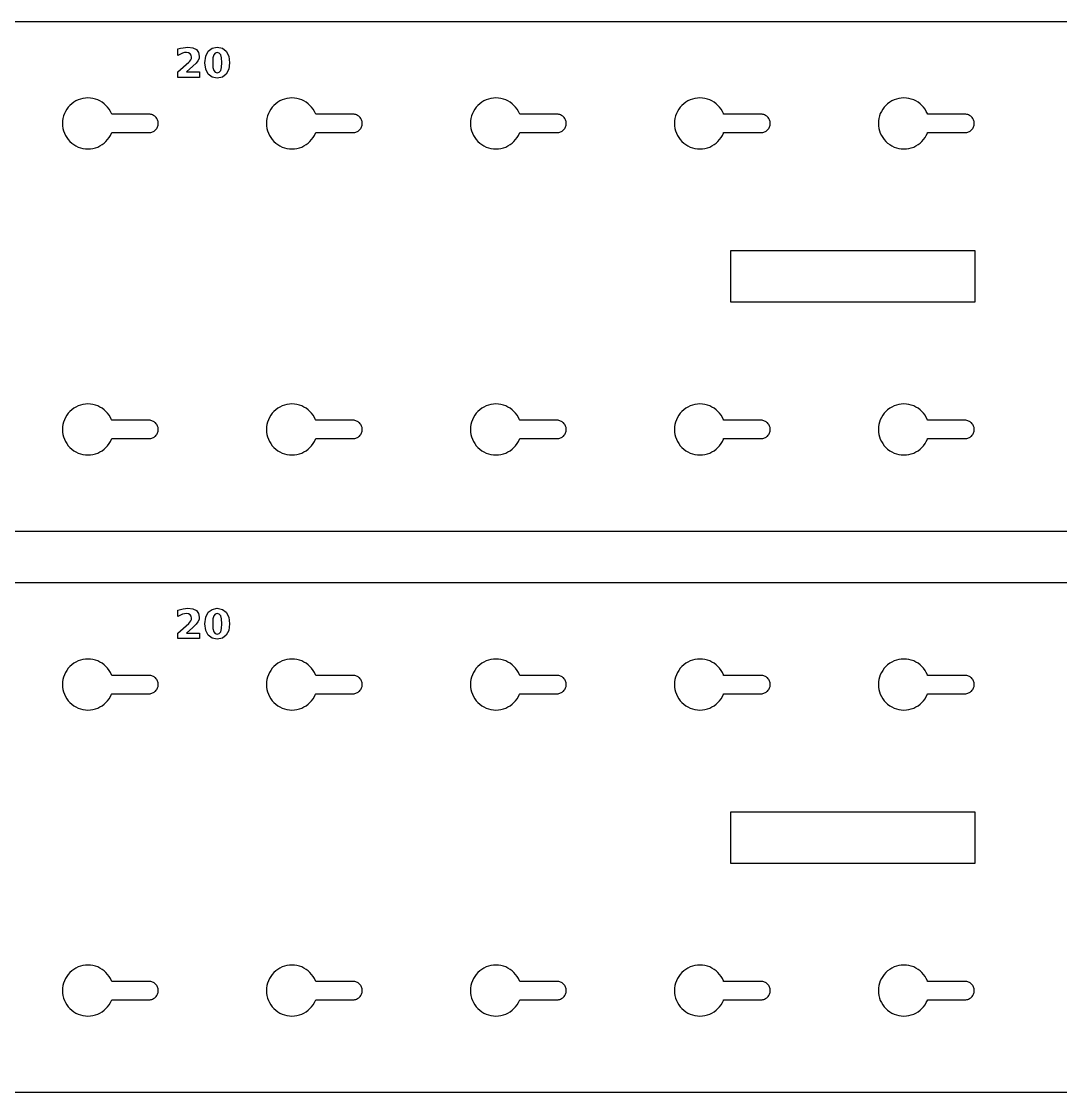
# Model space of a CAD drawing. Header units: millimetres. Extents: x 12 to 806, y 12 to 448.
# Drawn here: x 211 to 312.9, y 12.5 to 117.5 of the extents above; entities that cross this region are included whole.
import ezdxf

# ---------------------------------------------------------------- set-up
doc = ezdxf.new("R2010")
doc.units = ezdxf.units.MM
doc.layers.add('CUT', color=1, linetype='Continuous')
doc.layers.add('ENGRAVE', color=5, linetype='Continuous')

msp = doc.modelspace()

# ---------------------------------------------------------------- linework, layer by layer
at = {"layer": 'CUT', "color": 1}
for points in [[(12.5, 112.5), (17.5, 112.5), (17.5, 117.5), (757.5, 117.5), (757.5, 112.5), (762.5, 112.5), (762.5, 72.5), (757.5, 72.5), (757.5, 67.5), (17.5, 67.5), (17.5, 72.5), (12.5, 72.5)], [(219.09, 105.57), (219.27, 105.73), (219.43, 105.91), (219.58, 106.11), (219.7, 106.32), (219.81, 106.54), (219.83, 106.6), (223.5, 106.6), (223.59, 106.6), (223.68, 106.62), (223.76, 106.64), (223.84, 106.67), (223.92, 106.71), (224, 106.75), (224.07, 106.8), (224.14, 106.86), (224.2, 106.93), (224.25, 107), (224.29, 107.08), (224.33, 107.16), (224.36, 107.24), (224.38, 107.32), (224.4, 107.41), (224.4, 107.5), (224.4, 107.59), (224.38, 107.68), (224.36, 107.76), (224.33, 107.84), (224.29, 107.92), (224.25, 108), (224.2, 108.07), (224.14, 108.14), (224.07, 108.2), (224, 108.25), (223.92, 108.29), (223.84, 108.33), (223.76, 108.36), (223.68, 108.38), (223.59, 108.4), (223.5, 108.4), (219.83, 108.4), (219.81, 108.46), (219.7, 108.68), (219.58, 108.89), (219.43, 109.09), (219.27, 109.27), (219.09, 109.43), (218.89, 109.58), (218.68, 109.7), (218.46, 109.81), (218.23, 109.89), (217.99, 109.95), (217.75, 109.99), (217.5, 110), (217.25, 109.99), (217.01, 109.95), (216.77, 109.89), (216.54, 109.81), (216.32, 109.7), (216.11, 109.58), (215.91, 109.43), (215.73, 109.27), (215.57, 109.09), (215.42, 108.89), (215.3, 108.68), (215.19, 108.46), (215.11, 108.23), (215.05, 107.99), (215.01, 107.75), (215, 107.5), (215.01, 107.25), (215.05, 107.01), (215.11, 106.77), (215.19, 106.54), (215.3, 106.32), (215.42, 106.11), (215.57, 105.91), (215.73, 105.73), (215.91, 105.57), (216.11, 105.42), (216.32, 105.3), (216.54, 105.19), (216.77, 105.11), (217.01, 105.05), (217.25, 105.01), (217.5, 105), (217.75, 105.01), (217.99, 105.05), (218.23, 105.11), (218.46, 105.19), (218.68, 105.3), (218.89, 105.42)], [(238.89, 105.42), (239.09, 105.57), (239.27, 105.73), (239.43, 105.91), (239.58, 106.11), (239.7, 106.32), (239.81, 106.54), (239.83, 106.6), (243.5, 106.6), (243.59, 106.6), (243.68, 106.62), (243.76, 106.64), (243.84, 106.67), (243.92, 106.71), (244, 106.75), (244.07, 106.8), (244.14, 106.86), (244.2, 106.93), (244.25, 107), (244.29, 107.08), (244.33, 107.16), (244.36, 107.24), (244.38, 107.32), (244.4, 107.41), (244.4, 107.5), (244.4, 107.59), (244.38, 107.68), (244.36, 107.76), (244.33, 107.84), (244.29, 107.92), (244.25, 108), (244.2, 108.07), (244.14, 108.14), (244.07, 108.2), (244, 108.25), (243.92, 108.29), (243.84, 108.33), (243.76, 108.36), (243.68, 108.38), (243.59, 108.4), (243.5, 108.4), (239.83, 108.4), (239.81, 108.46), (239.7, 108.68), (239.58, 108.89), (239.43, 109.09), (239.27, 109.27), (239.09, 109.43), (238.89, 109.58), (238.68, 109.7), (238.46, 109.81), (238.23, 109.89), (237.99, 109.95), (237.75, 109.99), (237.5, 110), (237.25, 109.99), (237.01, 109.95), (236.77, 109.89), (236.54, 109.81), (236.32, 109.7), (236.11, 109.58), (235.91, 109.43), (235.73, 109.27), (235.57, 109.09), (235.42, 108.89), (235.3, 108.68), (235.19, 108.46), (235.11, 108.23), (235.05, 107.99), (235.01, 107.75), (235, 107.5), (235.01, 107.25), (235.05, 107.01), (235.11, 106.77), (235.19, 106.54), (235.3, 106.32), (235.42, 106.11), (235.57, 105.91), (235.73, 105.73), (235.91, 105.57), (236.11, 105.42), (236.32, 105.3), (236.54, 105.19), (236.77, 105.11), (237.01, 105.05), (237.25, 105.01), (237.5, 105), (237.75, 105.01), (237.99, 105.05), (238.23, 105.11), (238.46, 105.19), (238.68, 105.3)], [(259.09, 105.57), (259.27, 105.73), (259.43, 105.91), (259.58, 106.11), (259.7, 106.32), (259.81, 106.54), (259.83, 106.6), (263.5, 106.6), (263.59, 106.6), (263.68, 106.62), (263.76, 106.64), (263.84, 106.67), (263.92, 106.71), (264, 106.75), (264.07, 106.8), (264.14, 106.86), (264.2, 106.93), (264.25, 107), (264.29, 107.08), (264.33, 107.16), (264.36, 107.24), (264.38, 107.32), (264.4, 107.41), (264.4, 107.5), (264.4, 107.59), (264.38, 107.68), (264.36, 107.76), (264.33, 107.84), (264.29, 107.92), (264.25, 108), (264.2, 108.07), (264.14, 108.14), (264.07, 108.2), (264, 108.25), (263.92, 108.29), (263.84, 108.33), (263.76, 108.36), (263.68, 108.38), (263.59, 108.4), (263.5, 108.4), (259.83, 108.4), (259.81, 108.46), (259.7, 108.68), (259.58, 108.89), (259.43, 109.09), (259.27, 109.27), (259.09, 109.43), (258.89, 109.58), (258.68, 109.7), (258.46, 109.81), (258.23, 109.89), (257.99, 109.95), (257.75, 109.99), (257.5, 110), (257.25, 109.99), (257.01, 109.95), (256.77, 109.89), (256.54, 109.81), (256.32, 109.7), (256.11, 109.58), (255.91, 109.43), (255.73, 109.27), (255.57, 109.09), (255.42, 108.89), (255.3, 108.68), (255.19, 108.46), (255.11, 108.23), (255.05, 107.99), (255.01, 107.75), (255, 107.5), (255.01, 107.25), (255.05, 107.01), (255.11, 106.77), (255.19, 106.54), (255.3, 106.32), (255.42, 106.11), (255.57, 105.91), (255.73, 105.73), (255.91, 105.57), (256.11, 105.42), (256.32, 105.3), (256.54, 105.19), (256.77, 105.11), (257.01, 105.05), (257.25, 105.01), (257.5, 105), (257.75, 105.01), (257.99, 105.05), (258.23, 105.11), (258.46, 105.19), (258.68, 105.3), (258.89, 105.42)], [(279.09, 105.57), (279.27, 105.73), (279.43, 105.91), (279.58, 106.11), (279.7, 106.32), (279.81, 106.54), (279.83, 106.6), (283.5, 106.6), (283.59, 106.6), (283.68, 106.62), (283.76, 106.64), (283.84, 106.67), (283.92, 106.71), (284, 106.75), (284.07, 106.8), (284.14, 106.86), (284.2, 106.93), (284.25, 107), (284.29, 107.08), (284.33, 107.16), (284.36, 107.24), (284.38, 107.32), (284.4, 107.41), (284.4, 107.5), (284.4, 107.59), (284.38, 107.68), (284.36, 107.76), (284.33, 107.84), (284.29, 107.92), (284.25, 108), (284.2, 108.07), (284.14, 108.14), (284.07, 108.2), (284, 108.25), (283.92, 108.29), (283.84, 108.33), (283.76, 108.36), (283.68, 108.38), (283.59, 108.4), (283.5, 108.4), (279.83, 108.4), (279.81, 108.46), (279.7, 108.68), (279.58, 108.89), (279.43, 109.09), (279.27, 109.27), (279.09, 109.43), (278.89, 109.58), (278.68, 109.7), (278.46, 109.81), (278.23, 109.89), (277.99, 109.95), (277.75, 109.99), (277.5, 110), (277.25, 109.99), (277.01, 109.95), (276.77, 109.89), (276.54, 109.81), (276.32, 109.7), (276.11, 109.58), (275.91, 109.43), (275.73, 109.27), (275.57, 109.09), (275.42, 108.89), (275.3, 108.68), (275.19, 108.46), (275.11, 108.23), (275.05, 107.99), (275.01, 107.75), (275, 107.5), (275.01, 107.25), (275.05, 107.01), (275.11, 106.77), (275.19, 106.54), (275.3, 106.32), (275.42, 106.11), (275.57, 105.91), (275.73, 105.73), (275.91, 105.57), (276.11, 105.42), (276.32, 105.3), (276.54, 105.19), (276.77, 105.11), (277.01, 105.05), (277.25, 105.01), (277.5, 105), (277.75, 105.01), (277.99, 105.05), (278.23, 105.11), (278.46, 105.19), (278.68, 105.3), (278.89, 105.42)], [(298.89, 105.42), (299.09, 105.57), (299.27, 105.73), (299.43, 105.91), (299.58, 106.11), (299.7, 106.32), (299.81, 106.54), (299.83, 106.6), (303.5, 106.6), (303.59, 106.6), (303.68, 106.62), (303.76, 106.64), (303.84, 106.67), (303.92, 106.71), (304, 106.75), (304.07, 106.8), (304.14, 106.86), (304.2, 106.93), (304.25, 107), (304.29, 107.08), (304.33, 107.16), (304.36, 107.24), (304.38, 107.32), (304.4, 107.41), (304.4, 107.5), (304.4, 107.59), (304.38, 107.68), (304.36, 107.76), (304.33, 107.84), (304.29, 107.92), (304.25, 108), (304.2, 108.07), (304.14, 108.14), (304.07, 108.2), (304, 108.25), (303.92, 108.29), (303.84, 108.33), (303.76, 108.36), (303.68, 108.38), (303.59, 108.4), (303.5, 108.4), (299.83, 108.4), (299.81, 108.46), (299.7, 108.68), (299.58, 108.89), (299.43, 109.09), (299.27, 109.27), (299.09, 109.43), (298.89, 109.58), (298.68, 109.7), (298.46, 109.81), (298.23, 109.89), (297.99, 109.95), (297.75, 109.99), (297.5, 110), (297.25, 109.99), (297.01, 109.95), (296.77, 109.89), (296.54, 109.81), (296.32, 109.7), (296.11, 109.58), (295.91, 109.43), (295.73, 109.27), (295.57, 109.09), (295.42, 108.89), (295.3, 108.68), (295.19, 108.46), (295.11, 108.23), (295.05, 107.99), (295.01, 107.75), (295, 107.5), (295.01, 107.25), (295.05, 107.01), (295.11, 106.77), (295.19, 106.54), (295.3, 106.32), (295.42, 106.11), (295.57, 105.91), (295.73, 105.73), (295.91, 105.57), (296.11, 105.42), (296.32, 105.3), (296.54, 105.19), (296.77, 105.11), (297.01, 105.05), (297.25, 105.01), (297.5, 105), (297.75, 105.01), (297.99, 105.05), (298.23, 105.11), (298.46, 105.19), (298.68, 105.3)], [(280.5, 90), (304.5, 90), (304.5, 95), (280.5, 95)], [(219.09, 75.57), (219.27, 75.73), (219.43, 75.91), (219.58, 76.11), (219.7, 76.32), (219.81, 76.54), (219.83, 76.6), (223.5, 76.6), (223.59, 76.6), (223.68, 76.62), (223.76, 76.64), (223.84, 76.67), (223.92, 76.71), (224, 76.75), (224.07, 76.8), (224.14, 76.86), (224.2, 76.93), (224.25, 77), (224.29, 77.08), (224.33, 77.16), (224.36, 77.24), (224.38, 77.32), (224.4, 77.41), (224.4, 77.5), (224.4, 77.59), (224.38, 77.68), (224.36, 77.76), (224.33, 77.84), (224.29, 77.92), (224.25, 78), (224.2, 78.07), (224.14, 78.14), (224.07, 78.2), (224, 78.25), (223.92, 78.29), (223.84, 78.33), (223.76, 78.36), (223.68, 78.38), (223.59, 78.4), (223.5, 78.4), (219.83, 78.4), (219.81, 78.46), (219.7, 78.68), (219.58, 78.89), (219.43, 79.09), (219.27, 79.27), (219.09, 79.43), (218.89, 79.58), (218.68, 79.7), (218.46, 79.81), (218.23, 79.89), (217.99, 79.95), (217.75, 79.99), (217.5, 80), (217.25, 79.99), (217.01, 79.95), (216.77, 79.89), (216.54, 79.81), (216.32, 79.7), (216.11, 79.58), (215.91, 79.43), (215.73, 79.27), (215.57, 79.09), (215.42, 78.89), (215.3, 78.68), (215.19, 78.46), (215.11, 78.23), (215.05, 77.99), (215.01, 77.75), (215, 77.5), (215.01, 77.25), (215.05, 77.01), (215.11, 76.77), (215.19, 76.54), (215.3, 76.32), (215.42, 76.11), (215.57, 75.91), (215.73, 75.73), (215.91, 75.57), (216.11, 75.42), (216.32, 75.3), (216.54, 75.19), (216.77, 75.11), (217.01, 75.05), (217.25, 75.01), (217.5, 75), (217.75, 75.01), (217.99, 75.05), (218.23, 75.11), (218.46, 75.19), (218.68, 75.3), (218.89, 75.42)], [(239.09, 75.57), (239.27, 75.73), (239.43, 75.91), (239.58, 76.11), (239.7, 76.32), (239.81, 76.54), (239.83, 76.6), (243.5, 76.6), (243.59, 76.6), (243.68, 76.62), (243.76, 76.64), (243.84, 76.67), (243.92, 76.71), (244, 76.75), (244.07, 76.8), (244.14, 76.86), (244.2, 76.93), (244.25, 77), (244.29, 77.08), (244.33, 77.16), (244.36, 77.24), (244.38, 77.32), (244.4, 77.41), (244.4, 77.5), (244.4, 77.59), (244.38, 77.68), (244.36, 77.76), (244.33, 77.84), (244.29, 77.92), (244.25, 78), (244.2, 78.07), (244.14, 78.14), (244.07, 78.2), (244, 78.25), (243.92, 78.29), (243.84, 78.33), (243.76, 78.36), (243.68, 78.38), (243.59, 78.4), (243.5, 78.4), (239.83, 78.4), (239.81, 78.46), (239.7, 78.68), (239.58, 78.89), (239.43, 79.09), (239.27, 79.27), (239.09, 79.43), (238.89, 79.58), (238.68, 79.7), (238.46, 79.81), (238.23, 79.89), (237.99, 79.95), (237.75, 79.99), (237.5, 80), (237.25, 79.99), (237.01, 79.95), (236.77, 79.89), (236.54, 79.81), (236.32, 79.7), (236.11, 79.58), (235.91, 79.43), (235.73, 79.27), (235.57, 79.09), (235.42, 78.89), (235.3, 78.68), (235.19, 78.46), (235.11, 78.23), (235.05, 77.99), (235.01, 77.75), (235, 77.5), (235.01, 77.25), (235.05, 77.01), (235.11, 76.77), (235.19, 76.54), (235.3, 76.32), (235.42, 76.11), (235.57, 75.91), (235.73, 75.73), (235.91, 75.57), (236.11, 75.42), (236.32, 75.3), (236.54, 75.19), (236.77, 75.11), (237.01, 75.05), (237.25, 75.01), (237.5, 75), (237.75, 75.01), (237.99, 75.05), (238.23, 75.11), (238.46, 75.19), (238.68, 75.3), (238.89, 75.42)], [(259.09, 75.57), (259.27, 75.73), (259.43, 75.91), (259.58, 76.11), (259.7, 76.32), (259.81, 76.54), (259.83, 76.6), (263.5, 76.6), (263.59, 76.6), (263.68, 76.62), (263.76, 76.64), (263.84, 76.67), (263.92, 76.71), (264, 76.75), (264.07, 76.8), (264.14, 76.86), (264.2, 76.93), (264.25, 77), (264.29, 77.08), (264.33, 77.16), (264.36, 77.24), (264.38, 77.32), (264.4, 77.41), (264.4, 77.5), (264.4, 77.59), (264.38, 77.68), (264.36, 77.76), (264.33, 77.84), (264.29, 77.92), (264.25, 78), (264.2, 78.07), (264.14, 78.14), (264.07, 78.2), (264, 78.25), (263.92, 78.29), (263.84, 78.33), (263.76, 78.36), (263.68, 78.38), (263.59, 78.4), (263.5, 78.4), (259.83, 78.4), (259.81, 78.46), (259.7, 78.68), (259.58, 78.89), (259.43, 79.09), (259.27, 79.27), (259.09, 79.43), (258.89, 79.58), (258.68, 79.7), (258.46, 79.81), (258.23, 79.89), (257.99, 79.95), (257.75, 79.99), (257.5, 80), (257.25, 79.99), (257.01, 79.95), (256.77, 79.89), (256.54, 79.81), (256.32, 79.7), (256.11, 79.58), (255.91, 79.43), (255.73, 79.27), (255.57, 79.09), (255.42, 78.89), (255.3, 78.68), (255.19, 78.46), (255.11, 78.23), (255.05, 77.99), (255.01, 77.75), (255, 77.5), (255.01, 77.25), (255.05, 77.01), (255.11, 76.77), (255.19, 76.54), (255.3, 76.32), (255.42, 76.11), (255.57, 75.91), (255.73, 75.73), (255.91, 75.57), (256.11, 75.42), (256.32, 75.3), (256.54, 75.19), (256.77, 75.11), (257.01, 75.05), (257.25, 75.01), (257.5, 75), (257.75, 75.01), (257.99, 75.05), (258.23, 75.11), (258.46, 75.19), (258.68, 75.3), (258.89, 75.42)], [(278.89, 75.42), (279.09, 75.57), (279.27, 75.73), (279.43, 75.91), (279.58, 76.11), (279.7, 76.32), (279.81, 76.54), (279.83, 76.6), (283.5, 76.6), (283.59, 76.6), (283.68, 76.62), (283.76, 76.64), (283.84, 76.67), (283.92, 76.71), (284, 76.75), (284.07, 76.8), (284.14, 76.86), (284.2, 76.93), (284.25, 77), (284.29, 77.08), (284.33, 77.16), (284.36, 77.24), (284.38, 77.32), (284.4, 77.41), (284.4, 77.5), (284.4, 77.59), (284.38, 77.68), (284.36, 77.76), (284.33, 77.84), (284.29, 77.92), (284.25, 78), (284.2, 78.07), (284.14, 78.14), (284.07, 78.2), (284, 78.25), (283.92, 78.29), (283.84, 78.33), (283.76, 78.36), (283.68, 78.38), (283.59, 78.4), (283.5, 78.4), (279.83, 78.4), (279.81, 78.46), (279.7, 78.68), (279.58, 78.89), (279.43, 79.09), (279.27, 79.27), (279.09, 79.43), (278.89, 79.58), (278.68, 79.7), (278.46, 79.81), (278.23, 79.89), (277.99, 79.95), (277.75, 79.99), (277.5, 80), (277.25, 79.99), (277.01, 79.95), (276.77, 79.89), (276.54, 79.81), (276.32, 79.7), (276.11, 79.58), (275.91, 79.43), (275.73, 79.27), (275.57, 79.09), (275.42, 78.89), (275.3, 78.68), (275.19, 78.46), (275.11, 78.23), (275.05, 77.99), (275.01, 77.75), (275, 77.5), (275.01, 77.25), (275.05, 77.01), (275.11, 76.77), (275.19, 76.54), (275.3, 76.32), (275.42, 76.11), (275.57, 75.91), (275.73, 75.73), (275.91, 75.57), (276.11, 75.42), (276.32, 75.3), (276.54, 75.19), (276.77, 75.11), (277.01, 75.05), (277.25, 75.01), (277.5, 75), (277.75, 75.01), (277.99, 75.05), (278.23, 75.11), (278.46, 75.19), (278.68, 75.3)], [(299.09, 75.57), (299.27, 75.73), (299.43, 75.91), (299.58, 76.11), (299.7, 76.32), (299.81, 76.54), (299.83, 76.6), (303.5, 76.6), (303.59, 76.6), (303.68, 76.62), (303.76, 76.64), (303.84, 76.67), (303.92, 76.71), (304, 76.75), (304.07, 76.8), (304.14, 76.86), (304.2, 76.93), (304.25, 77), (304.29, 77.08), (304.33, 77.16), (304.36, 77.24), (304.38, 77.32), (304.4, 77.41), (304.4, 77.5), (304.4, 77.59), (304.38, 77.68), (304.36, 77.76), (304.33, 77.84), (304.29, 77.92), (304.25, 78), (304.2, 78.07), (304.14, 78.14), (304.07, 78.2), (304, 78.25), (303.92, 78.29), (303.84, 78.33), (303.76, 78.36), (303.68, 78.38), (303.59, 78.4), (303.5, 78.4), (299.83, 78.4), (299.81, 78.46), (299.7, 78.68), (299.58, 78.89), (299.43, 79.09), (299.27, 79.27), (299.09, 79.43), (298.89, 79.58), (298.68, 79.7), (298.46, 79.81), (298.23, 79.89), (297.99, 79.95), (297.75, 79.99), (297.5, 80), (297.25, 79.99), (297.01, 79.95), (296.77, 79.89), (296.54, 79.81), (296.32, 79.7), (296.11, 79.58), (295.91, 79.43), (295.73, 79.27), (295.57, 79.09), (295.42, 78.89), (295.3, 78.68), (295.19, 78.46), (295.11, 78.23), (295.05, 77.99), (295.01, 77.75), (295, 77.5), (295.01, 77.25), (295.05, 77.01), (295.11, 76.77), (295.19, 76.54), (295.3, 76.32), (295.42, 76.11), (295.57, 75.91), (295.73, 75.73), (295.91, 75.57), (296.11, 75.42), (296.32, 75.3), (296.54, 75.19), (296.77, 75.11), (297.01, 75.05), (297.25, 75.01), (297.5, 75), (297.75, 75.01), (297.99, 75.05), (298.23, 75.11), (298.46, 75.19), (298.68, 75.3), (298.89, 75.42)], [(12.5, 57.5), (17.5, 57.5), (17.5, 62.5), (757.5, 62.5), (757.5, 57.5), (762.5, 57.5), (762.5, 17.5), (757.5, 17.5), (757.5, 12.5), (17.5, 12.5), (17.5, 17.5), (12.5, 17.5)], [(219.09, 50.57), (219.27, 50.73), (219.43, 50.91), (219.58, 51.11), (219.7, 51.32), (219.81, 51.54), (219.83, 51.6), (223.5, 51.6), (223.59, 51.6), (223.68, 51.62), (223.76, 51.64), (223.84, 51.67), (223.92, 51.71), (224, 51.75), (224.07, 51.8), (224.14, 51.86), (224.2, 51.93), (224.25, 52), (224.29, 52.08), (224.33, 52.16), (224.36, 52.24), (224.38, 52.32), (224.4, 52.41), (224.4, 52.5), (224.4, 52.59), (224.38, 52.68), (224.36, 52.76), (224.33, 52.84), (224.29, 52.92), (224.25, 53), (224.2, 53.07), (224.14, 53.14), (224.07, 53.2), (224, 53.25), (223.92, 53.29), (223.84, 53.33), (223.76, 53.36), (223.68, 53.38), (223.59, 53.4), (223.5, 53.4), (219.83, 53.4), (219.81, 53.46), (219.7, 53.68), (219.58, 53.89), (219.43, 54.09), (219.27, 54.27), (219.09, 54.43), (218.89, 54.58), (218.68, 54.7), (218.46, 54.81), (218.23, 54.89), (217.99, 54.95), (217.75, 54.99), (217.5, 55), (217.25, 54.99), (217.01, 54.95), (216.77, 54.89), (216.54, 54.81), (216.32, 54.7), (216.11, 54.58), (215.91, 54.43), (215.73, 54.27), (215.57, 54.09), (215.42, 53.89), (215.3, 53.68), (215.19, 53.46), (215.11, 53.23), (215.05, 52.99), (215.01, 52.75), (215, 52.5), (215.01, 52.25), (215.05, 52.01), (215.11, 51.77), (215.19, 51.54), (215.3, 51.32), (215.42, 51.11), (215.57, 50.91), (215.73, 50.73), (215.91, 50.57), (216.11, 50.42), (216.32, 50.3), (216.54, 50.19), (216.77, 50.11), (217.01, 50.05), (217.25, 50.01), (217.5, 50), (217.75, 50.01), (217.99, 50.05), (218.23, 50.11), (218.46, 50.19), (218.68, 50.3), (218.89, 50.42)], [(238.89, 50.42), (239.09, 50.57), (239.27, 50.73), (239.43, 50.91), (239.58, 51.11), (239.7, 51.32), (239.81, 51.54), (239.83, 51.6), (243.5, 51.6), (243.59, 51.6), (243.68, 51.62), (243.76, 51.64), (243.84, 51.67), (243.92, 51.71), (244, 51.75), (244.07, 51.8), (244.14, 51.86), (244.2, 51.93), (244.25, 52), (244.29, 52.08), (244.33, 52.16), (244.36, 52.24), (244.38, 52.32), (244.4, 52.41), (244.4, 52.5), (244.4, 52.59), (244.38, 52.68), (244.36, 52.76), (244.33, 52.84), (244.29, 52.92), (244.25, 53), (244.2, 53.07), (244.14, 53.14), (244.07, 53.2), (244, 53.25), (243.92, 53.29), (243.84, 53.33), (243.76, 53.36), (243.68, 53.38), (243.59, 53.4), (243.5, 53.4), (239.83, 53.4), (239.81, 53.46), (239.7, 53.68), (239.58, 53.89), (239.43, 54.09), (239.27, 54.27), (239.09, 54.43), (238.89, 54.58), (238.68, 54.7), (238.46, 54.81), (238.23, 54.89), (237.99, 54.95), (237.75, 54.99), (237.5, 55), (237.25, 54.99), (237.01, 54.95), (236.77, 54.89), (236.54, 54.81), (236.32, 54.7), (236.11, 54.58), (235.91, 54.43), (235.73, 54.27), (235.57, 54.09), (235.42, 53.89), (235.3, 53.68), (235.19, 53.46), (235.11, 53.23), (235.05, 52.99), (235.01, 52.75), (235, 52.5), (235.01, 52.25), (235.05, 52.01), (235.11, 51.77), (235.19, 51.54), (235.3, 51.32), (235.42, 51.11), (235.57, 50.91), (235.73, 50.73), (235.91, 50.57), (236.11, 50.42), (236.32, 50.3), (236.54, 50.19), (236.77, 50.11), (237.01, 50.05), (237.25, 50.01), (237.5, 50), (237.75, 50.01), (237.99, 50.05), (238.23, 50.11), (238.46, 50.19), (238.68, 50.3)], [(259.09, 50.57), (259.27, 50.73), (259.43, 50.91), (259.58, 51.11), (259.7, 51.32), (259.81, 51.54), (259.83, 51.6), (263.5, 51.6), (263.59, 51.6), (263.68, 51.62), (263.76, 51.64), (263.84, 51.67), (263.92, 51.71), (264, 51.75), (264.07, 51.8), (264.14, 51.86), (264.2, 51.93), (264.25, 52), (264.29, 52.08), (264.33, 52.16), (264.36, 52.24), (264.38, 52.32), (264.4, 52.41), (264.4, 52.5), (264.4, 52.59), (264.38, 52.68), (264.36, 52.76), (264.33, 52.84), (264.29, 52.92), (264.25, 53), (264.2, 53.07), (264.14, 53.14), (264.07, 53.2), (264, 53.25), (263.92, 53.29), (263.84, 53.33), (263.76, 53.36), (263.68, 53.38), (263.59, 53.4), (263.5, 53.4), (259.83, 53.4), (259.81, 53.46), (259.7, 53.68), (259.58, 53.89), (259.43, 54.09), (259.27, 54.27), (259.09, 54.43), (258.89, 54.58), (258.68, 54.7), (258.46, 54.81), (258.23, 54.89), (257.99, 54.95), (257.75, 54.99), (257.5, 55), (257.25, 54.99), (257.01, 54.95), (256.77, 54.89), (256.54, 54.81), (256.32, 54.7), (256.11, 54.58), (255.91, 54.43), (255.73, 54.27), (255.57, 54.09), (255.42, 53.89), (255.3, 53.68), (255.19, 53.46), (255.11, 53.23), (255.05, 52.99), (255.01, 52.75), (255, 52.5), (255.01, 52.25), (255.05, 52.01), (255.11, 51.77), (255.19, 51.54), (255.3, 51.32), (255.42, 51.11), (255.57, 50.91), (255.73, 50.73), (255.91, 50.57), (256.11, 50.42), (256.32, 50.3), (256.54, 50.19), (256.77, 50.11), (257.01, 50.05), (257.25, 50.01), (257.5, 50), (257.75, 50.01), (257.99, 50.05), (258.23, 50.11), (258.46, 50.19), (258.68, 50.3), (258.89, 50.42)], [(279.09, 50.57), (279.27, 50.73), (279.43, 50.91), (279.58, 51.11), (279.7, 51.32), (279.81, 51.54), (279.83, 51.6), (283.5, 51.6), (283.59, 51.6), (283.68, 51.62), (283.76, 51.64), (283.84, 51.67), (283.92, 51.71), (284, 51.75), (284.07, 51.8), (284.14, 51.86), (284.2, 51.93), (284.25, 52), (284.29, 52.08), (284.33, 52.16), (284.36, 52.24), (284.38, 52.32), (284.4, 52.41), (284.4, 52.5), (284.4, 52.59), (284.38, 52.68), (284.36, 52.76), (284.33, 52.84), (284.29, 52.92), (284.25, 53), (284.2, 53.07), (284.14, 53.14), (284.07, 53.2), (284, 53.25), (283.92, 53.29), (283.84, 53.33), (283.76, 53.36), (283.68, 53.38), (283.59, 53.4), (283.5, 53.4), (279.83, 53.4), (279.81, 53.46), (279.7, 53.68), (279.58, 53.89), (279.43, 54.09), (279.27, 54.27), (279.09, 54.43), (278.89, 54.58), (278.68, 54.7), (278.46, 54.81), (278.23, 54.89), (277.99, 54.95), (277.75, 54.99), (277.5, 55), (277.25, 54.99), (277.01, 54.95), (276.77, 54.89), (276.54, 54.81), (276.32, 54.7), (276.11, 54.58), (275.91, 54.43), (275.73, 54.27), (275.57, 54.09), (275.42, 53.89), (275.3, 53.68), (275.19, 53.46), (275.11, 53.23), (275.05, 52.99), (275.01, 52.75), (275, 52.5), (275.01, 52.25), (275.05, 52.01), (275.11, 51.77), (275.19, 51.54), (275.3, 51.32), (275.42, 51.11), (275.57, 50.91), (275.73, 50.73), (275.91, 50.57), (276.11, 50.42), (276.32, 50.3), (276.54, 50.19), (276.77, 50.11), (277.01, 50.05), (277.25, 50.01), (277.5, 50), (277.75, 50.01), (277.99, 50.05), (278.23, 50.11), (278.46, 50.19), (278.68, 50.3), (278.89, 50.42)], [(298.89, 50.42), (299.09, 50.57), (299.27, 50.73), (299.43, 50.91), (299.58, 51.11), (299.7, 51.32), (299.81, 51.54), (299.83, 51.6), (303.5, 51.6), (303.59, 51.6), (303.68, 51.62), (303.76, 51.64), (303.84, 51.67), (303.92, 51.71), (304, 51.75), (304.07, 51.8), (304.14, 51.86), (304.2, 51.93), (304.25, 52), (304.29, 52.08), (304.33, 52.16), (304.36, 52.24), (304.38, 52.32), (304.4, 52.41), (304.4, 52.5), (304.4, 52.59), (304.38, 52.68), (304.36, 52.76), (304.33, 52.84), (304.29, 52.92), (304.25, 53), (304.2, 53.07), (304.14, 53.14), (304.07, 53.2), (304, 53.25), (303.92, 53.29), (303.84, 53.33), (303.76, 53.36), (303.68, 53.38), (303.59, 53.4), (303.5, 53.4), (299.83, 53.4), (299.81, 53.46), (299.7, 53.68), (299.58, 53.89), (299.43, 54.09), (299.27, 54.27), (299.09, 54.43), (298.89, 54.58), (298.68, 54.7), (298.46, 54.81), (298.23, 54.89), (297.99, 54.95), (297.75, 54.99), (297.5, 55), (297.25, 54.99), (297.01, 54.95), (296.77, 54.89), (296.54, 54.81), (296.32, 54.7), (296.11, 54.58), (295.91, 54.43), (295.73, 54.27), (295.57, 54.09), (295.42, 53.89), (295.3, 53.68), (295.19, 53.46), (295.11, 53.23), (295.05, 52.99), (295.01, 52.75), (295, 52.5), (295.01, 52.25), (295.05, 52.01), (295.11, 51.77), (295.19, 51.54), (295.3, 51.32), (295.42, 51.11), (295.57, 50.91), (295.73, 50.73), (295.91, 50.57), (296.11, 50.42), (296.32, 50.3), (296.54, 50.19), (296.77, 50.11), (297.01, 50.05), (297.25, 50.01), (297.5, 50), (297.75, 50.01), (297.99, 50.05), (298.23, 50.11), (298.46, 50.19), (298.68, 50.3)], [(280.5, 35), (304.5, 35), (304.5, 40), (280.5, 40)], [(219.09, 20.57), (219.27, 20.73), (219.43, 20.91), (219.58, 21.11), (219.7, 21.32), (219.81, 21.54), (219.83, 21.6), (223.5, 21.6), (223.59, 21.6), (223.68, 21.62), (223.76, 21.64), (223.84, 21.67), (223.92, 21.71), (224, 21.75), (224.07, 21.8), (224.14, 21.86), (224.2, 21.93), (224.25, 22), (224.29, 22.08), (224.33, 22.16), (224.36, 22.24), (224.38, 22.32), (224.4, 22.41), (224.4, 22.5), (224.4, 22.59), (224.38, 22.68), (224.36, 22.76), (224.33, 22.84), (224.29, 22.92), (224.25, 23), (224.2, 23.07), (224.14, 23.14), (224.07, 23.2), (224, 23.25), (223.92, 23.29), (223.84, 23.33), (223.76, 23.36), (223.68, 23.38), (223.59, 23.4), (223.5, 23.4), (219.83, 23.4), (219.81, 23.46), (219.7, 23.68), (219.58, 23.89), (219.43, 24.09), (219.27, 24.27), (219.09, 24.43), (218.89, 24.58), (218.68, 24.7), (218.46, 24.81), (218.23, 24.89), (217.99, 24.95), (217.75, 24.99), (217.5, 25), (217.25, 24.99), (217.01, 24.95), (216.77, 24.89), (216.54, 24.81), (216.32, 24.7), (216.11, 24.58), (215.91, 24.43), (215.73, 24.27), (215.57, 24.09), (215.42, 23.89), (215.3, 23.68), (215.19, 23.46), (215.11, 23.23), (215.05, 22.99), (215.01, 22.75), (215, 22.5), (215.01, 22.25), (215.05, 22.01), (215.11, 21.77), (215.19, 21.54), (215.3, 21.32), (215.42, 21.11), (215.57, 20.91), (215.73, 20.73), (215.91, 20.57), (216.11, 20.42), (216.32, 20.3), (216.54, 20.19), (216.77, 20.11), (217.01, 20.05), (217.25, 20.01), (217.5, 20), (217.75, 20.01), (217.99, 20.05), (218.23, 20.11), (218.46, 20.19), (218.68, 20.3), (218.89, 20.42)], [(239.09, 20.57), (239.27, 20.73), (239.43, 20.91), (239.58, 21.11), (239.7, 21.32), (239.81, 21.54), (239.83, 21.6), (243.5, 21.6), (243.59, 21.6), (243.68, 21.62), (243.76, 21.64), (243.84, 21.67), (243.92, 21.71), (244, 21.75), (244.07, 21.8), (244.14, 21.86), (244.2, 21.93), (244.25, 22), (244.29, 22.08), (244.33, 22.16), (244.36, 22.24), (244.38, 22.32), (244.4, 22.41), (244.4, 22.5), (244.4, 22.59), (244.38, 22.68), (244.36, 22.76), (244.33, 22.84), (244.29, 22.92), (244.25, 23), (244.2, 23.07), (244.14, 23.14), (244.07, 23.2), (244, 23.25), (243.92, 23.29), (243.84, 23.33), (243.76, 23.36), (243.68, 23.38), (243.59, 23.4), (243.5, 23.4), (239.83, 23.4), (239.81, 23.46), (239.7, 23.68), (239.58, 23.89), (239.43, 24.09), (239.27, 24.27), (239.09, 24.43), (238.89, 24.58), (238.68, 24.7), (238.46, 24.81), (238.23, 24.89), (237.99, 24.95), (237.75, 24.99), (237.5, 25), (237.25, 24.99), (237.01, 24.95), (236.77, 24.89), (236.54, 24.81), (236.32, 24.7), (236.11, 24.58), (235.91, 24.43), (235.73, 24.27), (235.57, 24.09), (235.42, 23.89), (235.3, 23.68), (235.19, 23.46), (235.11, 23.23), (235.05, 22.99), (235.01, 22.75), (235, 22.5), (235.01, 22.25), (235.05, 22.01), (235.11, 21.77), (235.19, 21.54), (235.3, 21.32), (235.42, 21.11), (235.57, 20.91), (235.73, 20.73), (235.91, 20.57), (236.11, 20.42), (236.32, 20.3), (236.54, 20.19), (236.77, 20.11), (237.01, 20.05), (237.25, 20.01), (237.5, 20), (237.75, 20.01), (237.99, 20.05), (238.23, 20.11), (238.46, 20.19), (238.68, 20.3), (238.89, 20.42)], [(259.09, 20.57), (259.27, 20.73), (259.43, 20.91), (259.58, 21.11), (259.7, 21.32), (259.81, 21.54), (259.83, 21.6), (263.5, 21.6), (263.59, 21.6), (263.68, 21.62), (263.76, 21.64), (263.84, 21.67), (263.92, 21.71), (264, 21.75), (264.07, 21.8), (264.14, 21.86), (264.2, 21.93), (264.25, 22), (264.29, 22.08), (264.33, 22.16), (264.36, 22.24), (264.38, 22.32), (264.4, 22.41), (264.4, 22.5), (264.4, 22.59), (264.38, 22.68), (264.36, 22.76), (264.33, 22.84), (264.29, 22.92), (264.25, 23), (264.2, 23.07), (264.14, 23.14), (264.07, 23.2), (264, 23.25), (263.92, 23.29), (263.84, 23.33), (263.76, 23.36), (263.68, 23.38), (263.59, 23.4), (263.5, 23.4), (259.83, 23.4), (259.81, 23.46), (259.7, 23.68), (259.58, 23.89), (259.43, 24.09), (259.27, 24.27), (259.09, 24.43), (258.89, 24.58), (258.68, 24.7), (258.46, 24.81), (258.23, 24.89), (257.99, 24.95), (257.75, 24.99), (257.5, 25), (257.25, 24.99), (257.01, 24.95), (256.77, 24.89), (256.54, 24.81), (256.32, 24.7), (256.11, 24.58), (255.91, 24.43), (255.73, 24.27), (255.57, 24.09), (255.42, 23.89), (255.3, 23.68), (255.19, 23.46), (255.11, 23.23), (255.05, 22.99), (255.01, 22.75), (255, 22.5), (255.01, 22.25), (255.05, 22.01), (255.11, 21.77), (255.19, 21.54), (255.3, 21.32), (255.42, 21.11), (255.57, 20.91), (255.73, 20.73), (255.91, 20.57), (256.11, 20.42), (256.32, 20.3), (256.54, 20.19), (256.77, 20.11), (257.01, 20.05), (257.25, 20.01), (257.5, 20), (257.75, 20.01), (257.99, 20.05), (258.23, 20.11), (258.46, 20.19), (258.68, 20.3), (258.89, 20.42)], [(278.89, 20.42), (279.09, 20.57), (279.27, 20.73), (279.43, 20.91), (279.58, 21.11), (279.7, 21.32), (279.81, 21.54), (279.83, 21.6), (283.5, 21.6), (283.59, 21.6), (283.68, 21.62), (283.76, 21.64), (283.84, 21.67), (283.92, 21.71), (284, 21.75), (284.07, 21.8), (284.14, 21.86), (284.2, 21.93), (284.25, 22), (284.29, 22.08), (284.33, 22.16), (284.36, 22.24), (284.38, 22.32), (284.4, 22.41), (284.4, 22.5), (284.4, 22.59), (284.38, 22.68), (284.36, 22.76), (284.33, 22.84), (284.29, 22.92), (284.25, 23), (284.2, 23.07), (284.14, 23.14), (284.07, 23.2), (284, 23.25), (283.92, 23.29), (283.84, 23.33), (283.76, 23.36), (283.68, 23.38), (283.59, 23.4), (283.5, 23.4), (279.83, 23.4), (279.81, 23.46), (279.7, 23.68), (279.58, 23.89), (279.43, 24.09), (279.27, 24.27), (279.09, 24.43), (278.89, 24.58), (278.68, 24.7), (278.46, 24.81), (278.23, 24.89), (277.99, 24.95), (277.75, 24.99), (277.5, 25), (277.25, 24.99), (277.01, 24.95), (276.77, 24.89), (276.54, 24.81), (276.32, 24.7), (276.11, 24.58), (275.91, 24.43), (275.73, 24.27), (275.57, 24.09), (275.42, 23.89), (275.3, 23.68), (275.19, 23.46), (275.11, 23.23), (275.05, 22.99), (275.01, 22.75), (275, 22.5), (275.01, 22.25), (275.05, 22.01), (275.11, 21.77), (275.19, 21.54), (275.3, 21.32), (275.42, 21.11), (275.57, 20.91), (275.73, 20.73), (275.91, 20.57), (276.11, 20.42), (276.32, 20.3), (276.54, 20.19), (276.77, 20.11), (277.01, 20.05), (277.25, 20.01), (277.5, 20), (277.75, 20.01), (277.99, 20.05), (278.23, 20.11), (278.46, 20.19), (278.68, 20.3)], [(299.09, 20.57), (299.27, 20.73), (299.43, 20.91), (299.58, 21.11), (299.7, 21.32), (299.81, 21.54), (299.83, 21.6), (303.5, 21.6), (303.59, 21.6), (303.68, 21.62), (303.76, 21.64), (303.84, 21.67), (303.92, 21.71), (304, 21.75), (304.07, 21.8), (304.14, 21.86), (304.2, 21.93), (304.25, 22), (304.29, 22.08), (304.33, 22.16), (304.36, 22.24), (304.38, 22.32), (304.4, 22.41), (304.4, 22.5), (304.4, 22.59), (304.38, 22.68), (304.36, 22.76), (304.33, 22.84), (304.29, 22.92), (304.25, 23), (304.2, 23.07), (304.14, 23.14), (304.07, 23.2), (304, 23.25), (303.92, 23.29), (303.84, 23.33), (303.76, 23.36), (303.68, 23.38), (303.59, 23.4), (303.5, 23.4), (299.83, 23.4), (299.81, 23.46), (299.7, 23.68), (299.58, 23.89), (299.43, 24.09), (299.27, 24.27), (299.09, 24.43), (298.89, 24.58), (298.68, 24.7), (298.46, 24.81), (298.23, 24.89), (297.99, 24.95), (297.75, 24.99), (297.5, 25), (297.25, 24.99), (297.01, 24.95), (296.77, 24.89), (296.54, 24.81), (296.32, 24.7), (296.11, 24.58), (295.91, 24.43), (295.73, 24.27), (295.57, 24.09), (295.42, 23.89), (295.3, 23.68), (295.19, 23.46), (295.11, 23.23), (295.05, 22.99), (295.01, 22.75), (295, 22.5), (295.01, 22.25), (295.05, 22.01), (295.11, 21.77), (295.19, 21.54), (295.3, 21.32), (295.42, 21.11), (295.57, 20.91), (295.73, 20.73), (295.91, 20.57), (296.11, 20.42), (296.32, 20.3), (296.54, 20.19), (296.77, 20.11), (297.01, 20.05), (297.25, 20.01), (297.5, 20), (297.75, 20.01), (297.99, 20.05), (298.23, 20.11), (298.46, 20.19), (298.68, 20.3), (298.89, 20.42)]]:
    msp.add_lwpolyline(points, close=True, dxfattribs=at)
at = {"layer": 'ENGRAVE', "color": 5}
for points in [[(227.15, 112.55), (228.44, 112.55), (228.44, 112), (226.32, 112), (226.32, 112.55), (227.38, 113.49), (227.5, 113.62), (227.59, 113.74), (227.64, 113.87), (227.66, 114), (227.63, 114.19), (227.52, 114.33), (227.36, 114.42), (227.16, 114.45), (226.97, 114.44), (226.77, 114.38), (226.56, 114.29), (226.32, 114.16), (226.32, 114.8), (226.58, 114.87), (226.83, 114.92), (227.07, 114.96), (227.31, 114.97), (227.78, 114.91), (228.13, 114.74), (228.34, 114.46), (228.42, 114.1), (228.39, 113.87), (228.29, 113.65), (228.1, 113.41), (227.78, 113.1)], [(231.38, 113.45), (231.3, 112.81), (231.06, 112.34), (230.68, 112.04), (230.18, 111.94), (229.67, 112.04), (229.29, 112.34), (229.05, 112.81), (228.97, 113.45), (229.05, 114.1), (229.29, 114.58), (229.67, 114.87), (230.18, 114.97), (230.68, 114.87), (231.06, 114.58), (231.3, 114.1)], [(230.62, 113.46), (230.6, 113.93), (230.52, 114.23), (230.38, 114.4), (230.18, 114.45), (229.97, 114.4), (229.83, 114.23), (229.75, 113.93), (229.73, 113.46), (229.75, 112.99), (229.83, 112.68), (229.97, 112.51), (230.18, 112.45), (230.38, 112.51), (230.52, 112.68), (230.6, 112.99)], [(227.15, 57.55), (228.44, 57.55), (228.44, 57), (226.32, 57), (226.32, 57.55), (227.38, 58.49), (227.5, 58.62), (227.59, 58.74), (227.64, 58.87), (227.66, 59), (227.63, 59.19), (227.52, 59.33), (227.36, 59.42), (227.16, 59.45), (226.97, 59.44), (226.77, 59.38), (226.56, 59.29), (226.32, 59.16), (226.32, 59.8), (226.58, 59.87), (226.83, 59.92), (227.07, 59.96), (227.31, 59.97), (227.78, 59.91), (228.13, 59.74), (228.34, 59.46), (228.42, 59.1), (228.39, 58.87), (228.29, 58.65), (228.1, 58.41), (227.78, 58.1)], [(231.38, 58.45), (231.3, 57.81), (231.06, 57.34), (230.68, 57.04), (230.18, 56.94), (229.67, 57.04), (229.29, 57.34), (229.05, 57.81), (228.97, 58.45), (229.05, 59.1), (229.29, 59.58), (229.67, 59.87), (230.18, 59.97), (230.68, 59.87), (231.06, 59.58), (231.3, 59.1)], [(230.62, 58.46), (230.6, 58.93), (230.52, 59.23), (230.38, 59.4), (230.18, 59.45), (229.97, 59.4), (229.83, 59.23), (229.75, 58.93), (229.73, 58.46), (229.75, 57.99), (229.83, 57.68), (229.97, 57.51), (230.18, 57.45), (230.38, 57.51), (230.52, 57.68), (230.6, 57.99)]]:
    msp.add_lwpolyline(points, close=True, dxfattribs=at)

doc.saveas('drawing.dxf')
